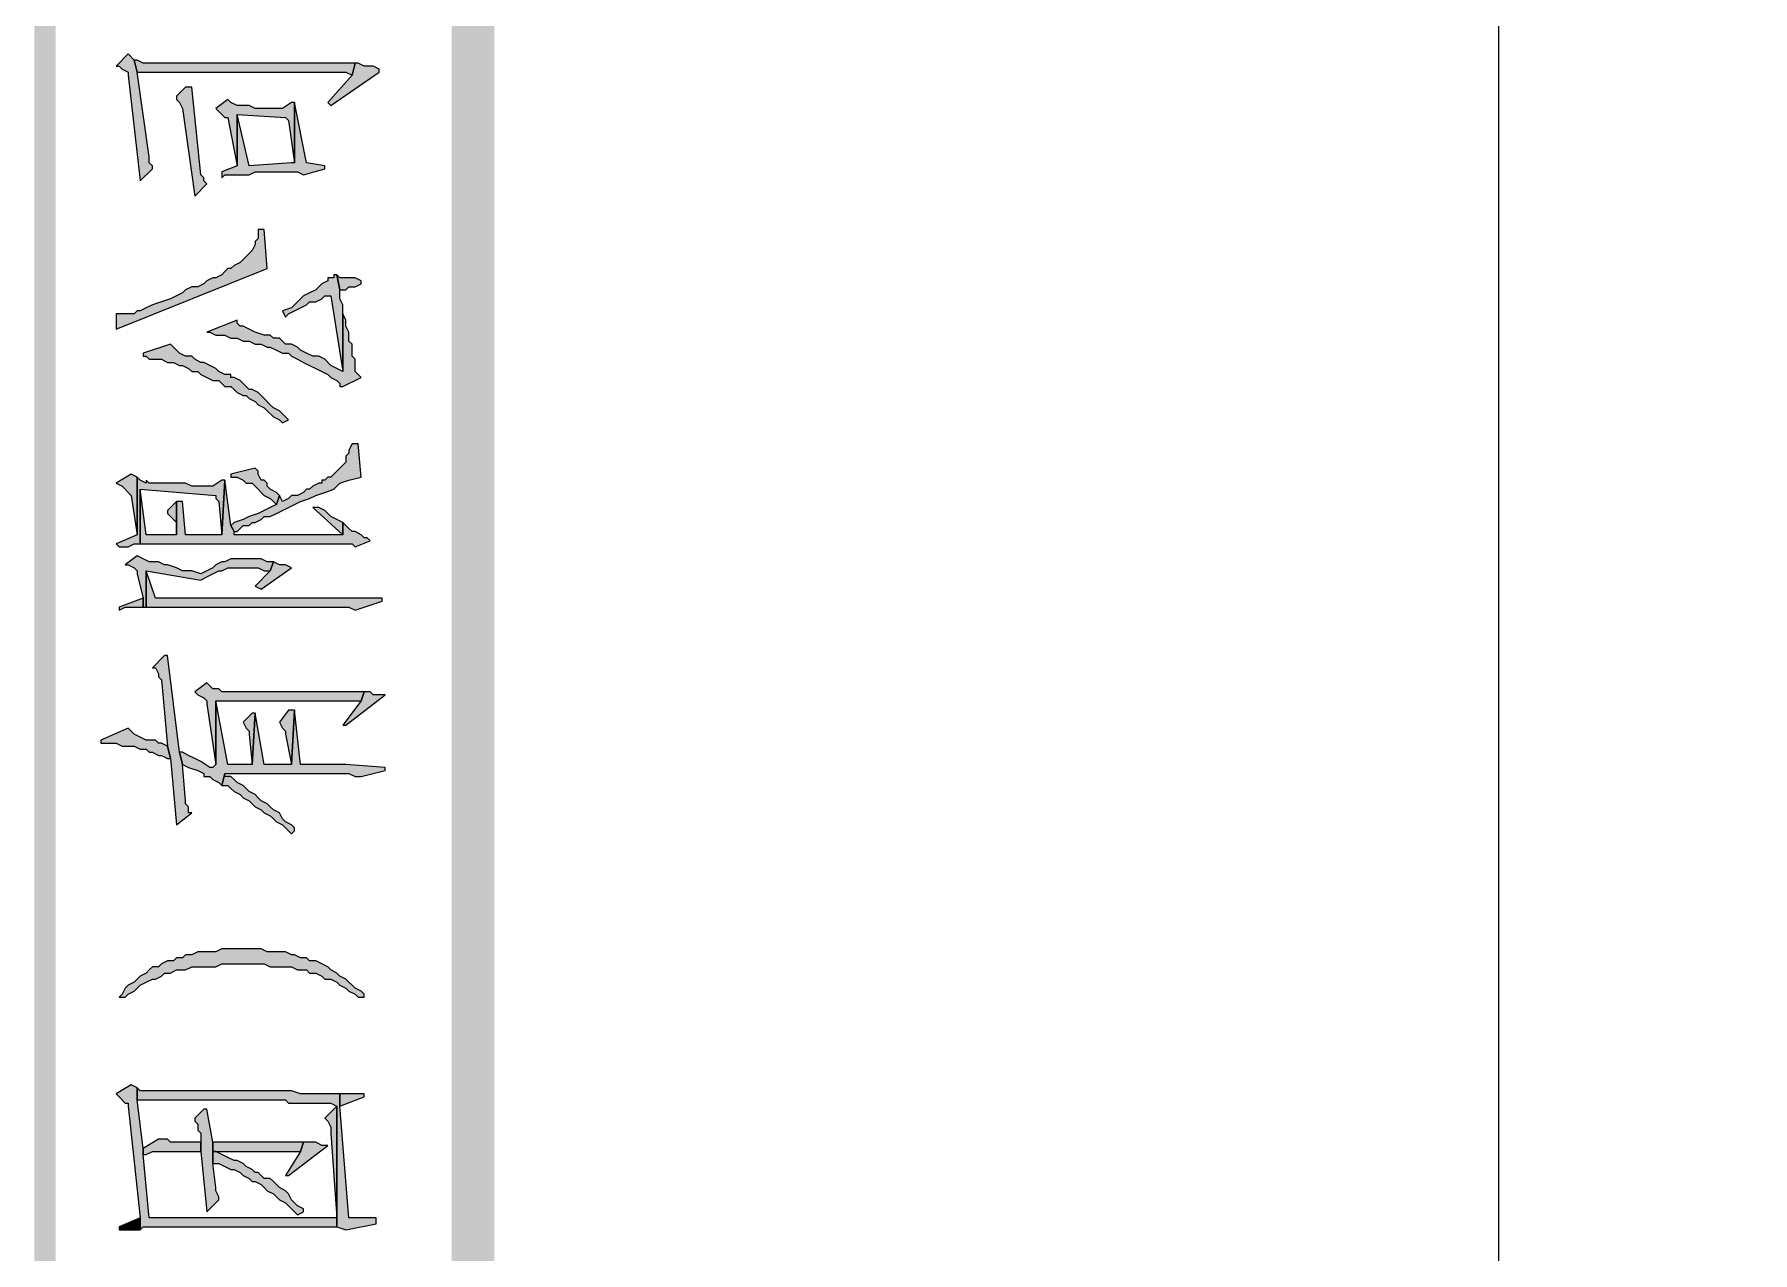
# Model space of a CAD drawing. Header units: millimetres. Extents: x 24 to 410, y 10 to 282.
# Drawn here: x 23.96 to 48.01, y 113.69 to 130.75 of the extents above; entities that cross this region are included whole.
import ezdxf

# ---------------------------------------------------------------- set-up
doc = ezdxf.new("R2010")
doc.units = ezdxf.units.MM

msp = doc.modelspace()

# ---------------------------------------------------------------- hatches: boundary and pattern name
h = msp.add_hatch(color=256)
h.dxf.hatch_style = 2
h.paths.add_polyline_path([(30.395333, 281.643667), (29.802667, 282.236333), (30.395333, 10.244667)])
h = msp.add_hatch(color=256)
h.dxf.hatch_style = 2
h.paths.add_polyline_path([(29.802667, 282.236333), (30.395333, 10.244667), (29.802667, 9.652)])
h = msp.add_hatch(color=256)
h.dxf.hatch_style = 2
h.paths.add_polyline_path([(24.257, 281.94), (23.960667, 281.94), (24.257, 55.837667)])
h = msp.add_hatch(color=256)
h.dxf.hatch_style = 2
h.paths.add_polyline_path([(23.960667, 281.94), (24.257, 55.837667), (23.960667, 55.837667)])
h = msp.add_hatch(color=256)
h.dxf.hatch_style = 2
h.paths.add_polyline_path([(25.103667, 130.302), (25.146, 130.302), (25.188333, 130.259667), (25.273, 130.217333), (25.273, 130.175), (25.442333, 128.693333), (25.611667, 128.862667), (25.611667, 128.905), (25.569333, 128.947333), (25.569333, 129.032), (25.4, 130.217333), (25.357667, 130.386667), (25.273, 130.471333)])
h = msp.add_hatch(color=256)
h.dxf.hatch_style = 2
h.paths.add_polyline_path([(25.357667, 130.386667), (25.4, 130.217333), (27.897667, 130.217333), (27.94, 130.217333), (28.321, 130.217333), (28.405667, 130.175), (28.448, 130.344333), (25.484667, 130.344333), (25.4, 130.386667)])
h = msp.add_hatch(color=256)
h.dxf.hatch_style = 2
h.paths.add_polyline_path([(28.067035, 129.794), (28.109369, 129.751667), (28.786702, 130.217333), (28.786702, 130.259667), (28.702035, 130.302), (28.575035, 130.302), (28.490369, 130.344333), (28.448035, 130.344333), (28.405702, 130.175)])
h = msp.add_hatch(color=256)
h.dxf.hatch_style = 2
h.paths.add_polyline_path([(25.950369, 129.878667), (25.950369, 129.836333), (25.992702, 129.794), (26.035035, 129.709333), (26.204369, 128.481667), (26.373702, 128.651), (26.331369, 128.693333), (26.331369, 128.735667), (26.289035, 128.778), (26.162035, 130.005667), (26.077369, 130.005667)])
h = msp.add_hatch(color=256)
h.dxf.hatch_style = 2
h.paths.add_polyline_path([(26.500667, 129.709333), (26.585333, 129.624667), (26.627667, 129.582333), (26.67, 129.582333), (26.797, 128.905), (26.797, 129.624667), (27.474333, 129.582333), (27.516667, 129.54), (27.601333, 128.947333), (27.601333, 129.794), (27.559, 129.794), (27.432, 129.709333), (27.051, 129.709333), (26.966333, 129.751667), (26.797, 129.751667), (26.712333, 129.794), (26.67, 129.836333)])
h = msp.add_hatch(color=256)
h.dxf.hatch_style = 2
h.paths.add_polyline_path([(26.585333, 128.820333), (26.585333, 128.735667), (26.627667, 128.778), (26.966333, 128.778), (27.051, 128.820333), (27.643667, 128.820333), (27.728333, 128.778), (28.024667, 128.862667), (28.024667, 128.905), (27.770667, 128.947333), (27.601333, 129.794), (27.601333, 128.947333), (27.559, 128.947333), (26.966333, 128.905), (26.797, 129.624667), (26.797, 128.905)])
h = msp.add_hatch(color=256)
h.dxf.hatch_style = 2
h.paths.add_polyline_path([(25.103667, 126.830667), (25.103667, 126.619), (27.220333, 127.465667), (27.178, 128.016), (27.093333, 128.016), (27.093333, 127.973667), (27.093333, 127.889), (27.051, 127.846667), (27.051, 127.804333), (27.008667, 127.719667), (26.966333, 127.677333), (26.924, 127.635), (26.881667, 127.592667), (26.839333, 127.550333), (26.754667, 127.508), (26.712333, 127.465667), (26.67, 127.465667), (26.627667, 127.423333), (26.585333, 127.381), (26.500667, 127.338667), (26.458333, 127.338667), (26.373667, 127.296333), (26.331333, 127.254), (26.246667, 127.211667), (26.162, 127.211667), (26.077333, 127.169333), (26.035, 127.127), (25.950333, 127.084667), (25.865667, 127.042333), (25.738667, 127), (25.611667, 126.957667), (25.527, 126.915333), (25.442333, 126.873), (25.4, 126.873), (25.357667, 126.830667)])
h = msp.add_hatch(color=256)
h.dxf.hatch_style = 2
h.paths.add_polyline_path([(27.432, 126.873), (27.474333, 126.788333), (27.516667, 126.830667), (27.601333, 126.873), (27.686, 126.915333), (27.770667, 126.957667), (27.813, 127), (27.897667, 127), (27.982333, 127.042333), (28.024667, 127.084667), (28.109333, 127.084667), (28.278667, 126.026333), (28.278667, 126.957667), (28.236333, 127.042333), (28.236333, 127.169333), (28.194, 127.381), (28.151667, 127.381), (28.151667, 127.338667), (28.067, 127.338667), (28.067, 127.296333), (27.982333, 127.254), (27.94, 127.211667), (27.897667, 127.169333), (27.813, 127.127), (27.728333, 127.084667), (27.643667, 127), (27.559, 126.915333)])
h = msp.add_hatch(color=256)
h.dxf.hatch_style = 2
h.paths.add_polyline_path([(28.194, 127.381), (28.236333, 127.169333), (28.321, 127.169333), (28.363333, 127.211667), (28.448, 127.211667), (28.532667, 127.254), (28.532667, 127.296333), (28.448, 127.338667), (28.236333, 127.338667)])
h = msp.add_hatch(color=256)
h.dxf.hatch_style = 2
h.paths.add_polyline_path([(26.373667, 126.576667), (26.416, 126.576667), (26.500667, 126.534333), (26.627667, 126.534333), (26.712333, 126.492), (26.797, 126.492), (26.881667, 126.449667), (26.966333, 126.449667), (27.051, 126.407333), (27.135667, 126.407333), (27.220333, 126.365), (27.262667, 126.365), (27.347333, 126.322667), (27.432, 126.280333), (27.516667, 126.280333), (27.559, 126.238), (27.643667, 126.195667), (27.728333, 126.153333), (27.813, 126.111), (27.897667, 126.068667), (27.982333, 126.026333), (28.067, 125.984), (28.109333, 125.941667), (28.194, 125.899333), (28.236333, 125.857), (28.236333, 125.814667), (28.278667, 125.814667), (28.532667, 125.941667), (28.490333, 125.984), (28.448, 126.026333), (28.448, 126.195667), (28.405667, 126.238), (28.405667, 126.407333), (28.363333, 126.449667), (28.363333, 126.576667), (28.321, 126.661333), (28.321, 126.746), (28.278667, 126.830667), (28.278667, 126.026333), (28.194, 126.068667), (28.109333, 126.111), (28.024667, 126.195667), (27.94, 126.238), (27.855333, 126.238), (27.770667, 126.280333), (27.686, 126.322667), (27.643667, 126.365), (27.559, 126.407333), (27.474333, 126.407333), (27.432, 126.449667), (27.389667, 126.492), (27.305, 126.492), (27.262667, 126.534333), (27.178, 126.534333), (27.051, 126.576667), (26.966333, 126.619), (26.881667, 126.661333), (26.839333, 126.661333), (26.797, 126.703667), (26.797, 126.746)])
h = msp.add_hatch(color=256)
h.dxf.hatch_style = 2
h.paths.add_polyline_path([(25.484667, 126.280333), (25.484667, 126.238), (25.527, 126.238), (25.569333, 126.195667), (25.738667, 126.195667), (25.823333, 126.153333), (25.908, 126.153333), (25.992667, 126.111), (26.035, 126.111), (26.119667, 126.068667), (26.162, 126.026333), (26.246667, 126.026333), (26.289, 125.984), (26.373667, 125.941667), (26.458333, 125.899333), (26.543, 125.899333), (26.585333, 125.857), (26.627667, 125.814667), (26.712333, 125.814667), (26.754667, 125.772333), (26.797, 125.73), (26.881667, 125.687667), (26.924, 125.687667), (26.966333, 125.645333), (27.051, 125.603), (27.093333, 125.560667), (27.178, 125.518333), (27.220333, 125.476), (27.305, 125.391333), (27.389667, 125.349), (27.432, 125.306667), (27.516667, 125.349), (27.432, 125.433667), (27.389667, 125.476), (27.305, 125.518333), (27.262667, 125.560667), (27.178, 125.645333), (27.135667, 125.687667), (27.093333, 125.73), (27.008667, 125.772333), (26.966333, 125.772333), (26.924, 125.814667), (26.881667, 125.857), (26.839333, 125.899333), (26.754667, 125.941667), (26.712333, 125.941667), (26.712333, 125.984), (26.627667, 125.984), (26.543, 126.026333), (26.500667, 126.068667), (26.416, 126.111), (26.331333, 126.153333), (26.289, 126.153333), (26.204333, 126.195667), (26.162, 126.238), (26.077333, 126.238), (25.992667, 126.280333), (25.950333, 126.322667), (25.908, 126.365), (25.865667, 126.407333)])
h = msp.add_hatch(color=256)
h.dxf.hatch_style = 2
h.paths.add_polyline_path([(26.712333, 123.867333), (26.754667, 123.782667), (26.797, 123.782667), (26.839333, 123.825), (26.881667, 123.867333), (26.966333, 123.867333), (27.008667, 123.909667), (27.051, 123.909667), (27.135667, 123.952), (27.178, 123.994333), (27.262667, 123.994333), (27.347333, 124.036667), (27.432, 124.079), (27.516667, 124.121333), (27.601333, 124.163667), (27.686, 124.206), (27.813, 124.248333), (27.897667, 124.290667), (28.024667, 124.333), (28.151667, 124.375333), (28.236333, 124.46), (28.363333, 124.502333), (28.532667, 124.544667), (28.490333, 125.010333), (28.405667, 125.010333), (28.363333, 124.925667), (28.363333, 124.883333), (28.321, 124.841), (28.321, 124.756333), (28.278667, 124.714), (28.236333, 124.671667), (28.194, 124.629333), (28.151667, 124.587), (28.109333, 124.544667), (28.067, 124.544667), (28.024667, 124.502333), (27.982333, 124.502333), (27.982333, 124.46), (27.94, 124.46), (27.855333, 124.417667), (27.813, 124.375333), (27.770667, 124.375333), (27.728333, 124.333), (27.643667, 124.290667), (27.559, 124.290667), (27.516667, 124.248333), (27.432, 124.206), (27.389667, 124.290667), (27.347333, 124.163667), (27.262667, 124.121333), (27.178, 124.079), (27.093333, 124.036667), (26.966333, 123.994333), (26.881667, 123.952), (26.754667, 123.909667)])
h = msp.add_hatch(color=256)
h.dxf.hatch_style = 2
h.paths.add_polyline_path([(25.103667, 124.46), (25.188333, 124.417667), (25.230667, 124.375333), (25.273, 124.333), (25.315333, 124.290667), (25.4, 123.740333), (25.4, 124.544667), (25.315333, 124.587)])
h = msp.add_hatch(color=256)
h.dxf.hatch_style = 2
h.paths.add_polyline_path([(26.712333, 124.544667), (26.797, 124.544667), (26.881667, 124.502333), (26.924, 124.46), (27.008667, 124.46), (27.051, 124.417667), (27.093333, 124.375333), (27.135667, 124.333), (27.178, 124.290667), (27.262667, 124.248333), (27.305, 124.206), (27.347333, 124.163667), (27.389667, 124.290667), (27.347333, 124.333), (27.262667, 124.375333), (27.220333, 124.417667), (27.220333, 124.46), (27.178, 124.502333), (27.135667, 124.502333), (27.093333, 124.587), (27.093333, 124.629333), (27.051, 124.671667), (26.712333, 124.587)])
h = msp.add_hatch(color=256)
h.dxf.hatch_style = 2
h.paths.add_polyline_path([(25.103667, 123.613333), (25.146, 123.571), (25.273, 123.571), (25.357667, 123.613333), (25.442333, 123.613333), (25.442333, 124.375333), (26.500667, 124.290667), (26.500667, 124.248333), (26.543, 124.206), (26.585333, 123.740333), (26.627667, 124.502333), (26.585333, 124.502333), (26.458333, 124.417667), (26.162, 124.417667), (26.077333, 124.46), (25.569333, 124.46), (25.527, 124.502333), (25.527, 124.46), (25.442333, 124.502333), (25.4, 124.544667), (25.4, 123.740333)])
h = msp.add_hatch(color=256)
h.dxf.hatch_style = 2
h.paths.add_polyline_path([(25.442333, 123.613333), (28.405667, 123.613333), (28.448, 123.571), (28.659667, 123.655667), (28.617333, 123.698), (28.575, 123.698), (28.532667, 123.740333), (28.448, 123.782667), (28.405667, 123.782667), (28.363333, 123.825), (28.278667, 123.909667), (28.278667, 123.740333), (26.754667, 123.740333), (26.754667, 123.782667), (26.712333, 123.867333), (26.627667, 124.502333), (26.585333, 123.740333), (26.077333, 123.740333), (26.035, 124.206), (25.950333, 124.206), (25.950333, 123.740333), (25.527, 123.740333), (25.442333, 124.375333)])
h = msp.add_hatch(color=256)
h.dxf.hatch_style = 2
h.paths.add_polyline_path([(25.823333, 124.079), (25.823333, 124.036667), (25.865667, 123.994333), (25.908, 123.952), (25.950333, 123.909667), (25.950333, 123.740333), (25.950333, 124.206)])
h = msp.add_hatch(color=256)
h.dxf.hatch_style = 2
h.paths.add_polyline_path([(27.855333, 124.121333), (28.278667, 123.740333), (28.278667, 123.909667), (28.194, 123.952), (28.109333, 123.994333), (28.024667, 124.079), (27.94, 124.121333)])
h = msp.add_hatch(color=256)
h.dxf.hatch_style = 2
h.paths.add_polyline_path([(25.230667, 123.317), (25.273, 123.317), (25.357667, 123.274667), (25.4, 123.232333), (25.4, 123.19), (25.484667, 122.851333), (25.484667, 122.724333), (25.527, 122.724333), (25.527, 123.232333), (26.289, 123.105333), (26.373667, 123.147667), (26.458333, 123.19), (26.543, 123.232333), (26.585333, 123.232333), (26.67, 123.274667), (27.093333, 123.274667), (27.178, 123.232333), (27.262667, 123.232333), (27.305, 123.359333), (27.220333, 123.359333), (27.135667, 123.401667), (26.712333, 123.401667), (26.627667, 123.359333), (26.585333, 123.359333), (26.500667, 123.317), (26.458333, 123.274667), (26.373667, 123.232333), (26.289, 123.19), (26.162, 123.232333), (26.035, 123.232333), (25.950333, 123.274667), (25.823333, 123.317), (25.781, 123.317), (25.696333, 123.359333), (25.569333, 123.359333), (25.484667, 123.401667), (25.4, 123.444)])
h = msp.add_hatch(color=256)
h.dxf.hatch_style = 2
h.paths.add_polyline_path([(27.051035, 123.020667), (27.135702, 122.978333), (27.559035, 123.274667), (27.474369, 123.317), (27.389702, 123.317), (27.305035, 123.359333), (27.262702, 123.232333)])
h = msp.add_hatch(color=256)
h.dxf.hatch_style = 2
h.paths.add_polyline_path([(25.527, 122.724333), (27.94, 122.724333), (28.024667, 122.724333), (28.363333, 122.724333), (28.448, 122.682), (28.829, 122.809), (28.829, 122.851333), (28.321, 122.851333), (25.654, 122.851333), (25.527, 123.232333)])
h = msp.add_hatch(color=256)
h.dxf.hatch_style = 2
h.paths.add_polyline_path([(25.146, 122.724333), (25.146, 122.682), (25.230667, 122.724333), (25.484667, 122.724333), (25.484667, 122.851333)])
h = msp.add_hatch(color=256)
h.dxf.hatch_style = 2
h.paths.add_polyline_path([(25.611667, 121.877667), (25.654, 121.877667), (25.696333, 121.793), (25.696333, 121.750667), (25.738667, 121.708333), (25.823333, 120.777), (25.865667, 120.607667), (25.950333, 119.676333), (26.162, 119.845667), (26.119667, 119.845667), (26.119667, 119.930333), (26.077333, 119.972667), (26.077333, 120.015), (26.035, 120.523), (25.992667, 120.692333), (25.823333, 122.047), (25.781, 122.047)])
h = msp.add_hatch(color=256)
h.dxf.hatch_style = 2
h.paths.add_polyline_path([(26.204333, 121.539), (26.246667, 121.496667), (26.331333, 121.454333), (26.373667, 121.412), (26.373667, 121.369667), (26.500667, 120.523), (26.500667, 121.412), (28.278667, 121.412), (28.532667, 121.412), (28.575, 121.539), (27.008667, 121.539), (26.966333, 121.539), (26.585333, 121.539), (26.543, 121.581333), (26.458333, 121.581333), (26.373667, 121.666)])
h = msp.add_hatch(color=256)
h.dxf.hatch_style = 2
h.paths.add_polyline_path([(28.278667, 121.073333), (28.321, 121.073333), (28.871333, 121.496667), (28.702, 121.496667), (28.659667, 121.539), (28.575, 121.539), (28.532667, 121.412)])
h = msp.add_hatch(color=256)
h.dxf.hatch_style = 2
h.paths.add_polyline_path([(25.992702, 120.692333), (26.035035, 120.523), (26.119702, 120.480667), (26.246702, 120.438333), (26.331369, 120.396), (26.331369, 120.353667), (26.416035, 120.353667), (26.458369, 120.311333), (26.543035, 120.269), (26.585369, 120.226667), (26.627702, 120.396), (27.770702, 120.396), (27.897702, 120.396), (28.363369, 120.396), (28.448035, 120.353667), (28.532702, 120.353667), (28.871369, 120.438333), (28.871369, 120.480667), (28.321035, 120.523), (27.686035, 120.523), (27.601369, 121.285), (27.559035, 120.523), (27.178035, 120.523), (27.051035, 121.242667), (27.008702, 120.523), (26.670035, 120.523), (26.500702, 121.412), (26.500702, 120.523), (26.458369, 120.480667), (26.416035, 120.480667), (26.289035, 120.565333), (26.204369, 120.607667), (26.119702, 120.65), (26.035035, 120.692333)])
h = msp.add_hatch(color=256)
h.dxf.hatch_style = 2
h.paths.add_polyline_path([(26.881667, 121.115667), (26.924, 121.031), (26.966333, 120.988667), (26.966333, 120.946333), (27.008667, 120.523), (27.051, 121.242667), (27.008667, 121.242667)])
h = msp.add_hatch(color=256)
h.dxf.hatch_style = 2
h.paths.add_polyline_path([(27.389667, 121.115667), (27.432, 121.031), (27.474333, 120.988667), (27.474333, 120.946333), (27.559, 120.523), (27.601333, 121.285), (27.516667, 121.285)])
h = msp.add_hatch(color=256)
h.dxf.hatch_style = 2
h.paths.add_polyline_path([(24.892035, 120.861667), (24.892035, 120.819333), (24.934369, 120.819333), (25.103702, 120.819333), (25.188369, 120.777), (25.357702, 120.777), (25.442369, 120.734667), (25.527035, 120.734667), (25.569369, 120.692333), (25.611702, 120.692333), (25.696369, 120.65), (25.738702, 120.65), (25.823369, 120.607667), (25.865702, 120.607667), (25.823369, 120.777), (25.738702, 120.819333), (25.696369, 120.819333), (25.654035, 120.861667), (25.527035, 120.861667), (25.442369, 120.904), (25.357702, 120.946333), (25.315369, 120.988667), (25.273035, 121.031)])
h = msp.add_hatch(color=256)
h.dxf.hatch_style = 2
h.paths.add_polyline_path([(26.585333, 120.226667), (26.67, 120.226667), (26.712333, 120.184333), (26.754667, 120.142), (26.839333, 120.099667), (26.881667, 120.057333), (26.966333, 120.015), (27.008667, 119.972667), (27.051, 119.930333), (27.135667, 119.888), (27.178, 119.845667), (27.262667, 119.803333), (27.305, 119.761), (27.347333, 119.718667), (27.432, 119.676333), (27.474333, 119.634), (27.559, 119.549333), (27.601333, 119.591667), (27.601333, 119.634), (27.559, 119.676333), (27.474333, 119.718667), (27.432, 119.761), (27.389667, 119.845667), (27.305, 119.888), (27.262667, 119.930333), (27.220333, 119.972667), (27.135667, 120.015), (27.093333, 120.057333), (27.051, 120.099667), (26.966333, 120.142), (26.924, 120.184333), (26.881667, 120.226667), (26.797, 120.269), (26.754667, 120.311333), (26.712333, 120.353667), (26.627667, 120.353667), (26.627667, 120.396)])
h = msp.add_hatch(color=256)
h.dxf.hatch_style = 2
h.paths.add_polyline_path([(25.146, 117.263333), (25.230667, 117.263333), (25.273, 117.305667), (25.357667, 117.348), (25.4, 117.390333), (25.442333, 117.432667), (25.527, 117.475), (25.611667, 117.517333), (25.654, 117.517333), (25.738667, 117.559667), (25.781, 117.602), (25.865667, 117.602), (25.950333, 117.644333), (26.077333, 117.644333), (26.162, 117.686667), (26.500667, 117.686667), (26.585333, 117.729), (26.881667, 117.729), (26.966333, 117.729), (27.178, 117.729), (27.262667, 117.686667), (27.559, 117.686667), (27.643667, 117.644333), (27.770667, 117.644333), (27.813, 117.602), (27.897667, 117.602), (27.982333, 117.559667), (28.024667, 117.517333), (28.109333, 117.517333), (28.194, 117.475), (28.236333, 117.432667), (28.321, 117.390333), (28.363333, 117.348), (28.448, 117.305667), (28.490333, 117.263333), (28.575, 117.263333), (28.575, 117.305667), (28.532667, 117.348), (28.448, 117.390333), (28.405667, 117.432667), (28.363333, 117.475), (28.321, 117.517333), (28.236333, 117.559667), (28.194, 117.602), (28.109333, 117.644333), (28.067, 117.686667), (27.982333, 117.729), (27.897667, 117.771333), (27.813, 117.771333), (27.770667, 117.813667), (27.686, 117.813667), (27.601333, 117.856), (27.559, 117.856), (27.474333, 117.898333), (27.220333, 117.898333), (27.135667, 117.940667), (26.585333, 117.940667), (26.500667, 117.898333), (26.246667, 117.898333), (26.162, 117.856), (26.077333, 117.856), (26.035, 117.813667), (25.950333, 117.813667), (25.908, 117.771333), (25.823333, 117.771333), (25.738667, 117.729), (25.696333, 117.686667), (25.611667, 117.686667), (25.569333, 117.644333), (25.527, 117.602), (25.442333, 117.559667), (25.4, 117.517333), (25.357667, 117.475), (25.273, 117.432667), (25.230667, 117.390333), (25.188333, 117.305667)])
h = msp.add_hatch(color=256)
h.dxf.hatch_style = 2
h.paths.add_polyline_path([(25.103667, 115.908667), (25.146, 115.866333), (25.230667, 115.781667), (25.273, 115.781667), (25.273, 115.739333), (25.442333, 114.173), (25.442333, 114.003667), (25.484667, 114.046), (26.924, 114.046), (27.093333, 114.046), (28.194, 114.046), (28.194, 114.173), (25.569333, 114.173), (25.484667, 115.062), (25.484667, 115.146667), (25.4, 115.824), (25.4, 115.993333), (25.315333, 116.035667)])
h = msp.add_hatch(color=256)
h.dxf.hatch_style = 2
h.paths.add_polyline_path([(25.4, 115.993333), (25.4, 115.824), (25.527, 115.824), (27.474333, 115.824), (27.516667, 115.781667), (27.813, 115.781667), (27.855333, 115.781667), (28.109333, 115.781667), (28.194, 115.739333), (28.194, 114.046), (28.321, 114.003667), (28.744333, 114.088333), (28.744333, 114.173), (28.363333, 114.173), (28.236333, 115.739333), (28.236333, 115.908667), (28.151667, 115.908667), (27.686, 115.908667), (27.559, 115.951), (25.442333, 115.951)])
h = msp.add_hatch(color=256)
h.dxf.hatch_style = 2
h.paths.add_polyline_path([(28.236333, 115.908667), (28.236333, 115.739333), (28.575, 115.866333), (28.575, 115.908667), (28.532667, 115.908667)])
h = msp.add_hatch(color=256)
h.dxf.hatch_style = 2
h.paths.add_polyline_path([(26.204333, 115.57), (26.204333, 115.527667), (26.246667, 115.485333), (26.246667, 115.400667), (26.289, 115.358333), (26.289, 115.104333), (26.373667, 114.257667), (26.543, 114.427), (26.543, 114.469333), (26.500667, 114.554), (26.500667, 114.596333), (26.458333, 114.935), (26.458333, 115.231333), (26.373667, 115.697), (26.331333, 115.697)])
h = msp.add_hatch(color=256)
h.dxf.hatch_style = 2
h.paths.add_polyline_path([(28.024631, 115.57), (28.066965, 115.527667), (28.109298, 115.443), (28.109298, 115.358333), (28.193965, 114.173), (28.193965, 115.739333)])
h = msp.add_hatch(color=256)
h.dxf.hatch_style = 2
h.paths.add_polyline_path([(25.484667, 115.146667), (25.484667, 115.062), (25.527, 115.062), (25.611667, 115.104333), (26.289, 115.104333), (26.289, 115.231333), (25.865667, 115.231333), (25.823333, 115.273667), (25.696333, 115.273667)])
h = msp.add_hatch(color=256)
h.dxf.hatch_style = 2
h.paths.add_polyline_path([(26.458333, 115.231333), (26.458333, 114.935), (26.458333, 115.104333), (27.686, 115.104333), (27.728333, 115.231333)])
h = msp.add_hatch(color=256)
h.dxf.hatch_style = 2
h.paths.add_polyline_path([(27.474333, 114.765667), (27.516667, 114.765667), (28.067, 115.189), (27.982333, 115.189), (27.897667, 115.231333), (27.728333, 115.231333), (27.686, 115.104333)])
h = msp.add_hatch(color=256)
h.dxf.hatch_style = 2
h.paths.add_polyline_path([(26.458333, 114.935), (26.543, 114.935), (26.627667, 114.892667), (26.712333, 114.850333), (26.754667, 114.850333), (26.839333, 114.808), (26.881667, 114.765667), (26.966333, 114.723333), (27.008667, 114.681), (27.051, 114.681), (27.135667, 114.638667), (27.178, 114.596333), (27.220333, 114.554), (27.305, 114.511667), (27.347333, 114.469333), (27.389667, 114.427), (27.474333, 114.384667), (27.516667, 114.342333), (27.559, 114.3), (27.643667, 114.215333), (27.728333, 114.257667), (27.728333, 114.3), (27.643667, 114.342333), (27.601333, 114.384667), (27.559, 114.427), (27.516667, 114.511667), (27.474333, 114.554), (27.389667, 114.596333), (27.347333, 114.638667), (27.305, 114.681), (27.262667, 114.723333), (27.178, 114.723333), (27.135667, 114.765667), (27.093333, 114.808), (27.051, 114.808), (27.008667, 114.850333), (26.924, 114.892667), (26.881667, 114.935), (26.797, 114.977333), (26.754667, 114.977333), (26.67, 115.019667), (26.585333, 115.062), (26.500667, 115.104333), (26.458333, 115.104333)])
h = msp.add_hatch(color=256)
h.dxf.hatch_style = 2
h.paths.add_polyline_path([(25.146, 114.046), (25.146, 114.003667), (25.230667, 114.003667), (25.442333, 114.003667), (25.442333, 114.173)])

# ---------------------------------------------------------------- linework, layer by layer
at = {"lineweight": 0}
msp.add_lwpolyline([(44.45, 143.383), (44.45, 83.312), (48.006, 82.804), (41.063333, 81.703333), (44.45, 81.068333), (44.45, 34.628667)], dxfattribs=at)
for points in [[(25.103667, 130.302), (25.146, 130.302), (25.188333, 130.259667), (25.273, 130.217333), (25.273, 130.175), (25.442333, 128.693333), (25.611667, 128.862667), (25.611667, 128.905), (25.569333, 128.947333), (25.569333, 129.032), (25.4, 130.217333), (25.357667, 130.386667), (25.273, 130.471333)], [(25.357667, 130.386667), (25.4, 130.217333), (27.897667, 130.217333), (27.94, 130.217333), (28.321, 130.217333), (28.405667, 130.175), (28.448, 130.344333), (25.484667, 130.344333), (25.4, 130.386667)], [(28.067035, 129.794), (28.109369, 129.751667), (28.786702, 130.217333), (28.786702, 130.259667), (28.702035, 130.302), (28.575035, 130.302), (28.490369, 130.344333), (28.448035, 130.344333), (28.405702, 130.175)], [(25.950369, 129.878667), (25.950369, 129.836333), (25.992702, 129.794), (26.035035, 129.709333), (26.204369, 128.481667), (26.373702, 128.651), (26.331369, 128.693333), (26.331369, 128.735667), (26.289035, 128.778), (26.162035, 130.005667), (26.077369, 130.005667)], [(26.500667, 129.709333), (26.585333, 129.624667), (26.627667, 129.582333), (26.67, 129.582333), (26.797, 128.905), (26.797, 129.624667), (27.474333, 129.582333), (27.516667, 129.54), (27.601333, 128.947333), (27.601333, 129.794), (27.559, 129.794), (27.432, 129.709333), (27.051, 129.709333), (26.966333, 129.751667), (26.797, 129.751667), (26.712333, 129.794), (26.67, 129.836333)], [(26.585333, 128.820333), (26.585333, 128.735667), (26.627667, 128.778), (26.966333, 128.778), (27.051, 128.820333), (27.643667, 128.820333), (27.728333, 128.778), (28.024667, 128.862667), (28.024667, 128.905), (27.770667, 128.947333), (27.601333, 129.794), (27.601333, 128.947333), (27.559, 128.947333), (26.966333, 128.905), (26.797, 129.624667), (26.797, 128.905)], [(25.103667, 126.830667), (25.103667, 126.619), (27.220333, 127.465667), (27.178, 128.016), (27.093333, 128.016), (27.093333, 127.973667), (27.093333, 127.889), (27.051, 127.846667), (27.051, 127.804333), (27.008667, 127.719667), (26.966333, 127.677333), (26.924, 127.635), (26.881667, 127.592667), (26.839333, 127.550333), (26.754667, 127.508), (26.712333, 127.465667), (26.67, 127.465667), (26.627667, 127.423333), (26.585333, 127.381), (26.500667, 127.338667), (26.458333, 127.338667), (26.373667, 127.296333), (26.331333, 127.254), (26.246667, 127.211667), (26.162, 127.211667), (26.077333, 127.169333), (26.035, 127.127), (25.950333, 127.084667), (25.865667, 127.042333), (25.738667, 127), (25.611667, 126.957667), (25.527, 126.915333), (25.442333, 126.873), (25.4, 126.873), (25.357667, 126.830667)], [(27.432, 126.873), (27.474333, 126.788333), (27.516667, 126.830667), (27.601333, 126.873), (27.686, 126.915333), (27.770667, 126.957667), (27.813, 127), (27.897667, 127), (27.982333, 127.042333), (28.024667, 127.084667), (28.109333, 127.084667), (28.278667, 126.026333), (28.278667, 126.957667), (28.236333, 127.042333), (28.236333, 127.169333), (28.194, 127.381), (28.151667, 127.381), (28.151667, 127.338667), (28.067, 127.338667), (28.067, 127.296333), (27.982333, 127.254), (27.94, 127.211667), (27.897667, 127.169333), (27.813, 127.127), (27.728333, 127.084667), (27.643667, 127), (27.559, 126.915333)], [(28.194, 127.381), (28.236333, 127.169333), (28.321, 127.169333), (28.363333, 127.211667), (28.448, 127.211667), (28.532667, 127.254), (28.532667, 127.296333), (28.448, 127.338667), (28.236333, 127.338667)], [(26.373667, 126.576667), (26.416, 126.576667), (26.500667, 126.534333), (26.627667, 126.534333), (26.712333, 126.492), (26.797, 126.492), (26.881667, 126.449667), (26.966333, 126.449667), (27.051, 126.407333), (27.135667, 126.407333), (27.220333, 126.365), (27.262667, 126.365), (27.347333, 126.322667), (27.432, 126.280333), (27.516667, 126.280333), (27.559, 126.238), (27.643667, 126.195667), (27.728333, 126.153333), (27.813, 126.111), (27.897667, 126.068667), (27.982333, 126.026333), (28.067, 125.984), (28.109333, 125.941667), (28.194, 125.899333), (28.236333, 125.857), (28.236333, 125.814667), (28.278667, 125.814667), (28.532667, 125.941667), (28.490333, 125.984), (28.448, 126.026333), (28.448, 126.195667), (28.405667, 126.238), (28.405667, 126.407333), (28.363333, 126.449667), (28.363333, 126.576667), (28.321, 126.661333), (28.321, 126.746), (28.278667, 126.830667), (28.278667, 126.026333), (28.194, 126.068667), (28.109333, 126.111), (28.024667, 126.195667), (27.94, 126.238), (27.855333, 126.238), (27.770667, 126.280333), (27.686, 126.322667), (27.643667, 126.365), (27.559, 126.407333), (27.474333, 126.407333), (27.432, 126.449667), (27.389667, 126.492), (27.305, 126.492), (27.262667, 126.534333), (27.178, 126.534333), (27.051, 126.576667), (26.966333, 126.619), (26.881667, 126.661333), (26.839333, 126.661333), (26.797, 126.703667), (26.797, 126.746)], [(25.484667, 126.280333), (25.484667, 126.238), (25.527, 126.238), (25.569333, 126.195667), (25.738667, 126.195667), (25.823333, 126.153333), (25.908, 126.153333), (25.992667, 126.111), (26.035, 126.111), (26.119667, 126.068667), (26.162, 126.026333), (26.246667, 126.026333), (26.289, 125.984), (26.373667, 125.941667), (26.458333, 125.899333), (26.543, 125.899333), (26.585333, 125.857), (26.627667, 125.814667), (26.712333, 125.814667), (26.754667, 125.772333), (26.797, 125.73), (26.881667, 125.687667), (26.924, 125.687667), (26.966333, 125.645333), (27.051, 125.603), (27.093333, 125.560667), (27.178, 125.518333), (27.220333, 125.476), (27.305, 125.391333), (27.389667, 125.349), (27.432, 125.306667), (27.516667, 125.349), (27.432, 125.433667), (27.389667, 125.476), (27.305, 125.518333), (27.262667, 125.560667), (27.178, 125.645333), (27.135667, 125.687667), (27.093333, 125.73), (27.008667, 125.772333), (26.966333, 125.772333), (26.924, 125.814667), (26.881667, 125.857), (26.839333, 125.899333), (26.754667, 125.941667), (26.712333, 125.941667), (26.712333, 125.984), (26.627667, 125.984), (26.543, 126.026333), (26.500667, 126.068667), (26.416, 126.111), (26.331333, 126.153333), (26.289, 126.153333), (26.204333, 126.195667), (26.162, 126.238), (26.077333, 126.238), (25.992667, 126.280333), (25.950333, 126.322667), (25.908, 126.365), (25.865667, 126.407333)], [(26.712333, 123.867333), (26.754667, 123.782667), (26.797, 123.782667), (26.839333, 123.825), (26.881667, 123.867333), (26.966333, 123.867333), (27.008667, 123.909667), (27.051, 123.909667), (27.135667, 123.952), (27.178, 123.994333), (27.262667, 123.994333), (27.347333, 124.036667), (27.432, 124.079), (27.516667, 124.121333), (27.601333, 124.163667), (27.686, 124.206), (27.813, 124.248333), (27.897667, 124.290667), (28.024667, 124.333), (28.151667, 124.375333), (28.236333, 124.46), (28.363333, 124.502333), (28.532667, 124.544667), (28.490333, 125.010333), (28.405667, 125.010333), (28.363333, 124.925667), (28.363333, 124.883333), (28.321, 124.841), (28.321, 124.756333), (28.278667, 124.714), (28.236333, 124.671667), (28.194, 124.629333), (28.151667, 124.587), (28.109333, 124.544667), (28.067, 124.544667), (28.024667, 124.502333), (27.982333, 124.502333), (27.982333, 124.46), (27.94, 124.46), (27.855333, 124.417667), (27.813, 124.375333), (27.770667, 124.375333), (27.728333, 124.333), (27.643667, 124.290667), (27.559, 124.290667), (27.516667, 124.248333), (27.432, 124.206), (27.389667, 124.290667), (27.347333, 124.163667), (27.262667, 124.121333), (27.178, 124.079), (27.093333, 124.036667), (26.966333, 123.994333), (26.881667, 123.952), (26.754667, 123.909667)], [(25.103667, 124.46), (25.188333, 124.417667), (25.230667, 124.375333), (25.273, 124.333), (25.315333, 124.290667), (25.4, 123.740333), (25.4, 124.544667), (25.315333, 124.587)], [(26.712333, 124.544667), (26.797, 124.544667), (26.881667, 124.502333), (26.924, 124.46), (27.008667, 124.46), (27.051, 124.417667), (27.093333, 124.375333), (27.135667, 124.333), (27.178, 124.290667), (27.262667, 124.248333), (27.305, 124.206), (27.347333, 124.163667), (27.389667, 124.290667), (27.347333, 124.333), (27.262667, 124.375333), (27.220333, 124.417667), (27.220333, 124.46), (27.178, 124.502333), (27.135667, 124.502333), (27.093333, 124.587), (27.093333, 124.629333), (27.051, 124.671667), (26.712333, 124.587)], [(25.103667, 123.613333), (25.146, 123.571), (25.273, 123.571), (25.357667, 123.613333), (25.442333, 123.613333), (25.442333, 124.375333), (26.500667, 124.290667), (26.500667, 124.248333), (26.543, 124.206), (26.585333, 123.740333), (26.627667, 124.502333), (26.585333, 124.502333), (26.458333, 124.417667), (26.162, 124.417667), (26.077333, 124.46), (25.569333, 124.46), (25.527, 124.502333), (25.527, 124.46), (25.442333, 124.502333), (25.4, 124.544667), (25.4, 123.740333)], [(25.442333, 123.613333), (28.405667, 123.613333), (28.448, 123.571), (28.659667, 123.655667), (28.617333, 123.698), (28.575, 123.698), (28.532667, 123.740333), (28.448, 123.782667), (28.405667, 123.782667), (28.363333, 123.825), (28.278667, 123.909667), (28.278667, 123.740333), (26.754667, 123.740333), (26.754667, 123.782667), (26.712333, 123.867333), (26.627667, 124.502333), (26.585333, 123.740333), (26.077333, 123.740333), (26.035, 124.206), (25.950333, 124.206), (25.950333, 123.740333), (25.527, 123.740333), (25.442333, 124.375333)], [(25.823333, 124.079), (25.823333, 124.036667), (25.865667, 123.994333), (25.908, 123.952), (25.950333, 123.909667), (25.950333, 123.740333), (25.950333, 124.206)], [(27.855333, 124.121333), (28.278667, 123.740333), (28.278667, 123.909667), (28.194, 123.952), (28.109333, 123.994333), (28.024667, 124.079), (27.94, 124.121333)], [(25.230667, 123.317), (25.273, 123.317), (25.357667, 123.274667), (25.4, 123.232333), (25.4, 123.19), (25.484667, 122.851333), (25.484667, 122.724333), (25.527, 122.724333), (25.527, 123.232333), (26.289, 123.105333), (26.373667, 123.147667), (26.458333, 123.19), (26.543, 123.232333), (26.585333, 123.232333), (26.67, 123.274667), (27.093333, 123.274667), (27.178, 123.232333), (27.262667, 123.232333), (27.305, 123.359333), (27.220333, 123.359333), (27.135667, 123.401667), (26.712333, 123.401667), (26.627667, 123.359333), (26.585333, 123.359333), (26.500667, 123.317), (26.458333, 123.274667), (26.373667, 123.232333), (26.289, 123.19), (26.162, 123.232333), (26.035, 123.232333), (25.950333, 123.274667), (25.823333, 123.317), (25.781, 123.317), (25.696333, 123.359333), (25.569333, 123.359333), (25.484667, 123.401667), (25.4, 123.444)], [(27.051035, 123.020667), (27.135702, 122.978333), (27.559035, 123.274667), (27.474369, 123.317), (27.389702, 123.317), (27.305035, 123.359333), (27.262702, 123.232333)], [(25.527, 122.724333), (27.94, 122.724333), (28.024667, 122.724333), (28.363333, 122.724333), (28.448, 122.682), (28.829, 122.809), (28.829, 122.851333), (28.321, 122.851333), (25.654, 122.851333), (25.527, 123.232333)], [(25.146, 122.724333), (25.146, 122.682), (25.230667, 122.724333), (25.484667, 122.724333), (25.484667, 122.851333)], [(25.611667, 121.877667), (25.654, 121.877667), (25.696333, 121.793), (25.696333, 121.750667), (25.738667, 121.708333), (25.823333, 120.777), (25.865667, 120.607667), (25.950333, 119.676333), (26.162, 119.845667), (26.119667, 119.845667), (26.119667, 119.930333), (26.077333, 119.972667), (26.077333, 120.015), (26.035, 120.523), (25.992667, 120.692333), (25.823333, 122.047), (25.781, 122.047)], [(26.204333, 121.539), (26.246667, 121.496667), (26.331333, 121.454333), (26.373667, 121.412), (26.373667, 121.369667), (26.500667, 120.523), (26.500667, 121.412), (28.278667, 121.412), (28.532667, 121.412), (28.575, 121.539), (27.008667, 121.539), (26.966333, 121.539), (26.585333, 121.539), (26.543, 121.581333), (26.458333, 121.581333), (26.373667, 121.666)], [(28.278667, 121.073333), (28.321, 121.073333), (28.871333, 121.496667), (28.702, 121.496667), (28.659667, 121.539), (28.575, 121.539), (28.532667, 121.412)], [(25.992702, 120.692333), (26.035035, 120.523), (26.119702, 120.480667), (26.246702, 120.438333), (26.331369, 120.396), (26.331369, 120.353667), (26.416035, 120.353667), (26.458369, 120.311333), (26.543035, 120.269), (26.585369, 120.226667), (26.627702, 120.396), (27.770702, 120.396), (27.897702, 120.396), (28.363369, 120.396), (28.448035, 120.353667), (28.532702, 120.353667), (28.871369, 120.438333), (28.871369, 120.480667), (28.321035, 120.523), (27.686035, 120.523), (27.601369, 121.285), (27.559035, 120.523), (27.178035, 120.523), (27.051035, 121.242667), (27.008702, 120.523), (26.670035, 120.523), (26.500702, 121.412), (26.500702, 120.523), (26.458369, 120.480667), (26.416035, 120.480667), (26.289035, 120.565333), (26.204369, 120.607667), (26.119702, 120.65), (26.035035, 120.692333)], [(26.881667, 121.115667), (26.924, 121.031), (26.966333, 120.988667), (26.966333, 120.946333), (27.008667, 120.523), (27.051, 121.242667), (27.008667, 121.242667)], [(27.389667, 121.115667), (27.432, 121.031), (27.474333, 120.988667), (27.474333, 120.946333), (27.559, 120.523), (27.601333, 121.285), (27.516667, 121.285)], [(24.892035, 120.861667), (24.892035, 120.819333), (24.934369, 120.819333), (25.103702, 120.819333), (25.188369, 120.777), (25.357702, 120.777), (25.442369, 120.734667), (25.527035, 120.734667), (25.569369, 120.692333), (25.611702, 120.692333), (25.696369, 120.65), (25.738702, 120.65), (25.823369, 120.607667), (25.865702, 120.607667), (25.823369, 120.777), (25.738702, 120.819333), (25.696369, 120.819333), (25.654035, 120.861667), (25.527035, 120.861667), (25.442369, 120.904), (25.357702, 120.946333), (25.315369, 120.988667), (25.273035, 121.031)], [(26.585333, 120.226667), (26.67, 120.226667), (26.712333, 120.184333), (26.754667, 120.142), (26.839333, 120.099667), (26.881667, 120.057333), (26.966333, 120.015), (27.008667, 119.972667), (27.051, 119.930333), (27.135667, 119.888), (27.178, 119.845667), (27.262667, 119.803333), (27.305, 119.761), (27.347333, 119.718667), (27.432, 119.676333), (27.474333, 119.634), (27.559, 119.549333), (27.601333, 119.591667), (27.601333, 119.634), (27.559, 119.676333), (27.474333, 119.718667), (27.432, 119.761), (27.389667, 119.845667), (27.305, 119.888), (27.262667, 119.930333), (27.220333, 119.972667), (27.135667, 120.015), (27.093333, 120.057333), (27.051, 120.099667), (26.966333, 120.142), (26.924, 120.184333), (26.881667, 120.226667), (26.797, 120.269), (26.754667, 120.311333), (26.712333, 120.353667), (26.627667, 120.353667), (26.627667, 120.396)], [(25.146, 117.263333), (25.230667, 117.263333), (25.273, 117.305667), (25.357667, 117.348), (25.4, 117.390333), (25.442333, 117.432667), (25.527, 117.475), (25.611667, 117.517333), (25.654, 117.517333), (25.738667, 117.559667), (25.781, 117.602), (25.865667, 117.602), (25.950333, 117.644333), (26.077333, 117.644333), (26.162, 117.686667), (26.500667, 117.686667), (26.585333, 117.729), (26.881667, 117.729), (26.966333, 117.729), (27.178, 117.729), (27.262667, 117.686667), (27.559, 117.686667), (27.643667, 117.644333), (27.770667, 117.644333), (27.813, 117.602), (27.897667, 117.602), (27.982333, 117.559667), (28.024667, 117.517333), (28.109333, 117.517333), (28.194, 117.475), (28.236333, 117.432667), (28.321, 117.390333), (28.363333, 117.348), (28.448, 117.305667), (28.490333, 117.263333), (28.575, 117.263333), (28.575, 117.305667), (28.532667, 117.348), (28.448, 117.390333), (28.405667, 117.432667), (28.363333, 117.475), (28.321, 117.517333), (28.236333, 117.559667), (28.194, 117.602), (28.109333, 117.644333), (28.067, 117.686667), (27.982333, 117.729), (27.897667, 117.771333), (27.813, 117.771333), (27.770667, 117.813667), (27.686, 117.813667), (27.601333, 117.856), (27.559, 117.856), (27.474333, 117.898333), (27.220333, 117.898333), (27.135667, 117.940667), (26.585333, 117.940667), (26.500667, 117.898333), (26.246667, 117.898333), (26.162, 117.856), (26.077333, 117.856), (26.035, 117.813667), (25.950333, 117.813667), (25.908, 117.771333), (25.823333, 117.771333), (25.738667, 117.729), (25.696333, 117.686667), (25.611667, 117.686667), (25.569333, 117.644333), (25.527, 117.602), (25.442333, 117.559667), (25.4, 117.517333), (25.357667, 117.475), (25.273, 117.432667), (25.230667, 117.390333), (25.188333, 117.305667)], [(25.103667, 115.908667), (25.146, 115.866333), (25.230667, 115.781667), (25.273, 115.781667), (25.273, 115.739333), (25.442333, 114.173), (25.442333, 114.003667), (25.484667, 114.046), (26.924, 114.046), (27.093333, 114.046), (28.194, 114.046), (28.194, 114.173), (25.569333, 114.173), (25.484667, 115.062), (25.484667, 115.146667), (25.4, 115.824), (25.4, 115.993333), (25.315333, 116.035667)], [(25.4, 115.993333), (25.4, 115.824), (25.527, 115.824), (27.474333, 115.824), (27.516667, 115.781667), (27.813, 115.781667), (27.855333, 115.781667), (28.109333, 115.781667), (28.194, 115.739333), (28.194, 114.046), (28.321, 114.003667), (28.744333, 114.088333), (28.744333, 114.173), (28.363333, 114.173), (28.236333, 115.739333), (28.236333, 115.908667), (28.151667, 115.908667), (27.686, 115.908667), (27.559, 115.951), (25.442333, 115.951)], [(28.236333, 115.908667), (28.236333, 115.739333), (28.575, 115.866333), (28.575, 115.908667), (28.532667, 115.908667)], [(26.204333, 115.57), (26.204333, 115.527667), (26.246667, 115.485333), (26.246667, 115.400667), (26.289, 115.358333), (26.289, 115.104333), (26.373667, 114.257667), (26.543, 114.427), (26.543, 114.469333), (26.500667, 114.554), (26.500667, 114.596333), (26.458333, 114.935), (26.458333, 115.231333), (26.373667, 115.697), (26.331333, 115.697)], [(28.024631, 115.57), (28.066965, 115.527667), (28.109298, 115.443), (28.109298, 115.358333), (28.193965, 114.173), (28.193965, 115.739333)], [(25.484667, 115.146667), (25.484667, 115.062), (25.527, 115.062), (25.611667, 115.104333), (26.289, 115.104333), (26.289, 115.231333), (25.865667, 115.231333), (25.823333, 115.273667), (25.696333, 115.273667)], [(26.458333, 115.231333), (26.458333, 114.935), (26.458333, 115.104333), (27.686, 115.104333), (27.728333, 115.231333)], [(27.474333, 114.765667), (27.516667, 114.765667), (28.067, 115.189), (27.982333, 115.189), (27.897667, 115.231333), (27.728333, 115.231333), (27.686, 115.104333)], [(26.458333, 114.935), (26.543, 114.935), (26.627667, 114.892667), (26.712333, 114.850333), (26.754667, 114.850333), (26.839333, 114.808), (26.881667, 114.765667), (26.966333, 114.723333), (27.008667, 114.681), (27.051, 114.681), (27.135667, 114.638667), (27.178, 114.596333), (27.220333, 114.554), (27.305, 114.511667), (27.347333, 114.469333), (27.389667, 114.427), (27.474333, 114.384667), (27.516667, 114.342333), (27.559, 114.3), (27.643667, 114.215333), (27.728333, 114.257667), (27.728333, 114.3), (27.643667, 114.342333), (27.601333, 114.384667), (27.559, 114.427), (27.516667, 114.511667), (27.474333, 114.554), (27.389667, 114.596333), (27.347333, 114.638667), (27.305, 114.681), (27.262667, 114.723333), (27.178, 114.723333), (27.135667, 114.765667), (27.093333, 114.808), (27.051, 114.808), (27.008667, 114.850333), (26.924, 114.892667), (26.881667, 114.935), (26.797, 114.977333), (26.754667, 114.977333), (26.67, 115.019667), (26.585333, 115.062), (26.500667, 115.104333), (26.458333, 115.104333)], [(25.146, 114.046), (25.146, 114.003667), (25.230667, 114.003667), (25.442333, 114.003667), (25.442333, 114.173)]]:
    msp.add_lwpolyline(points, close=True, dxfattribs=at)

doc.saveas('drawing.dxf')
